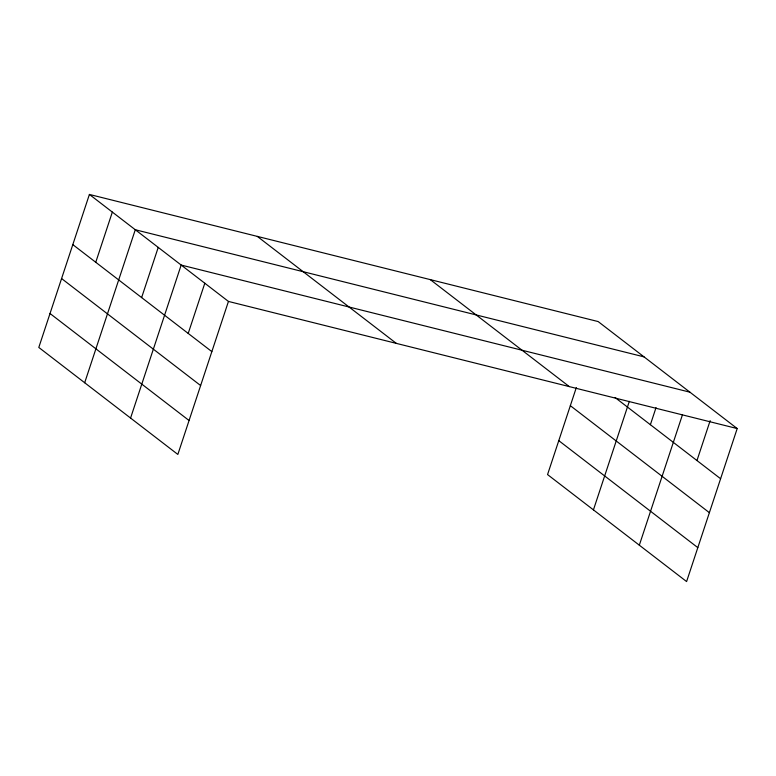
<?xml version="1.0" encoding="UTF-8"?>
<svg xmlns="http://www.w3.org/2000/svg" width="776" height="776" viewBox="0 0 776 776"><rect width="100%" height="100%" fill="white"/><g stroke="black" fill="none" stroke-linecap="round" stroke-linejoin="round"><path stroke-width="1.16" d="M89.405 194.436L38.8 347.444L177.849 454.435L228.445 301.428L89.405 194.436L598.15 321.565L737.2 428.556L686.595 581.563L547.555 474.572L576.325 387.583M95.749 262.278L112.345 212.09M84.681 382.752L135.286 229.744L644.041 356.873M141.63 297.586L158.226 247.399M130.572 418.06L181.167 265.053L689.922 392.181M188.209 333.428L204.806 283.24M593.436 509.871L629.326 401.347M650.385 424.705L656.04 407.604M639.327 545.179L682.385 414.985M696.964 460.546L710.166 420.631M228.445 301.428L737.2 428.556M615.019 397.496L720.603 478.734M430.263 279.612L569.312 386.603M570.341 405.683L709.38 512.664M558.778 440.642L697.818 547.633M257.293 236.389L396.332 343.38M72.808 244.624L211.848 351.615M61.585 278.555L200.625 385.546M50.023 313.514L189.063 420.505"/></g></svg>
